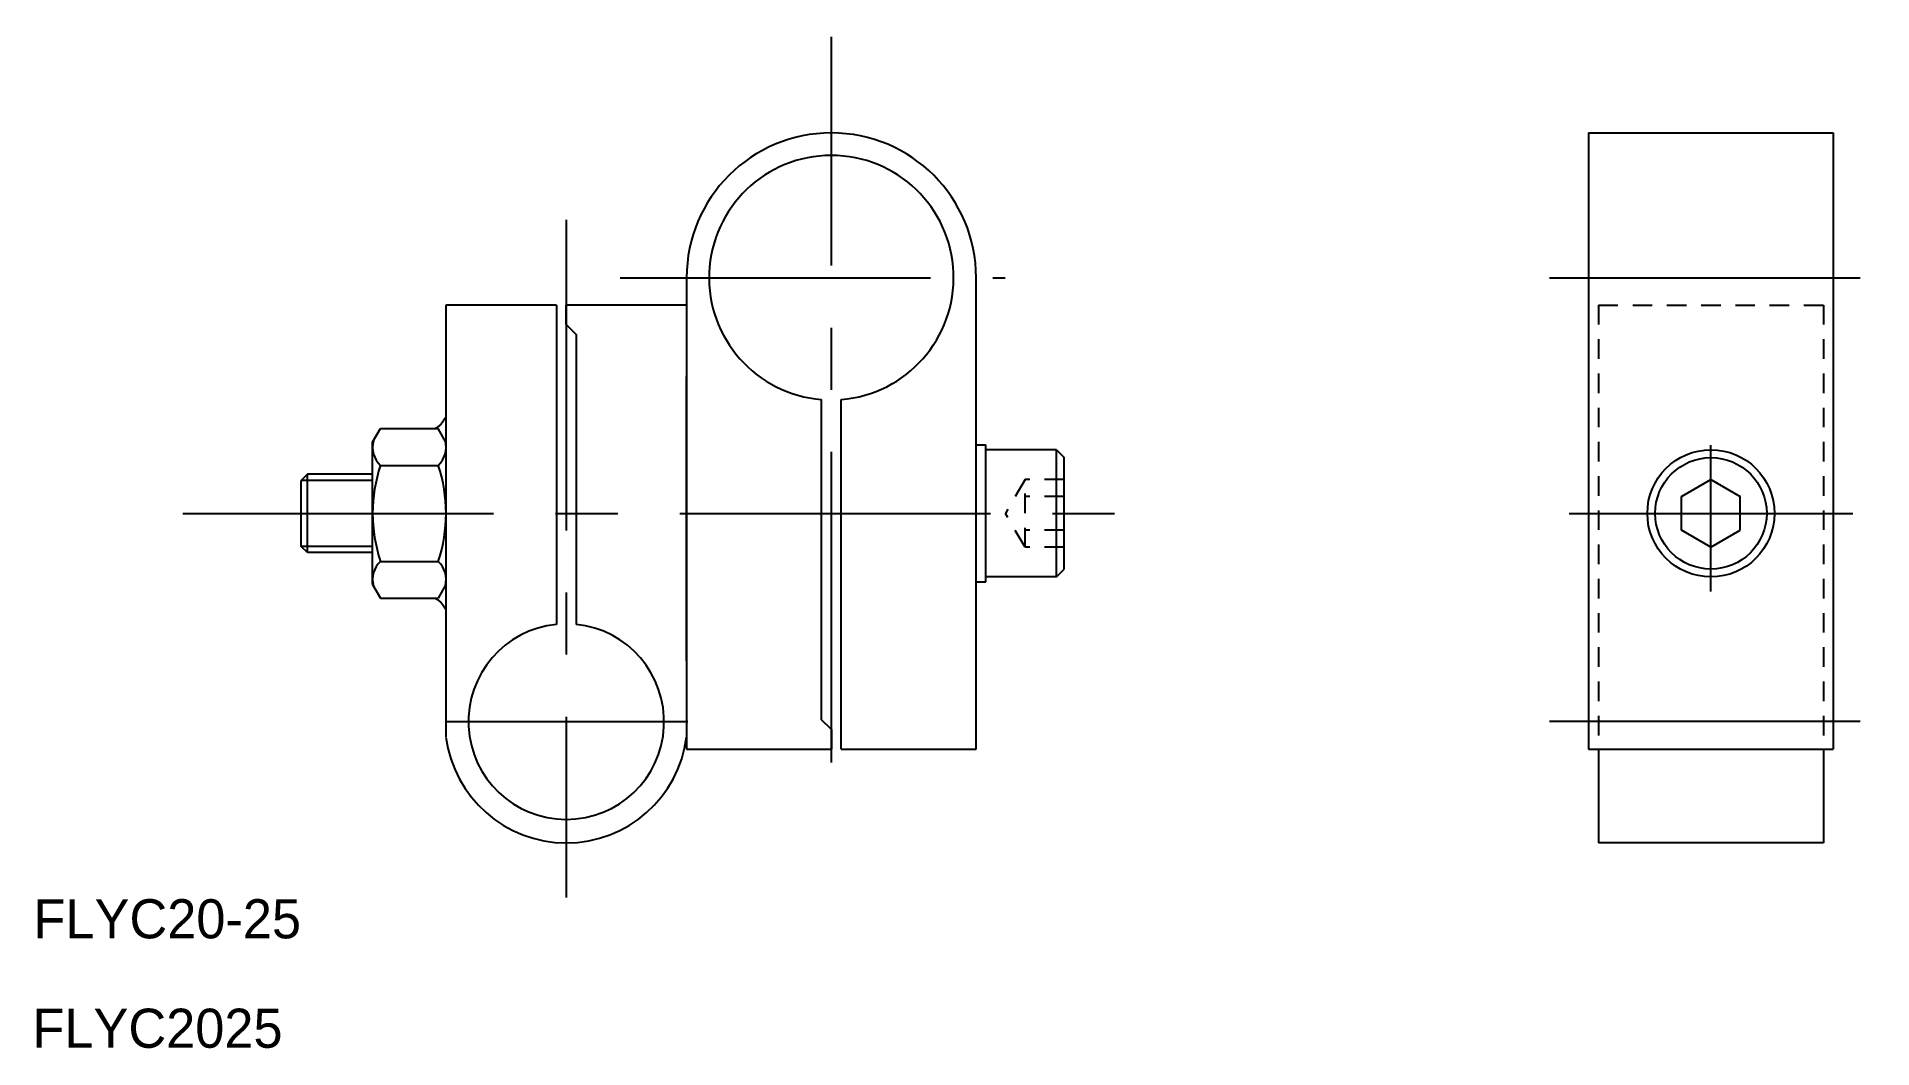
# Model space of a CAD drawing. Extents: x 413 to 601, y 597 to 700.
import ezdxf

# ---------------------------------------------------------------- set-up
doc = ezdxf.new("R2010")
doc.units = 0
doc.linetypes.add('CENTER', pattern=[50.8, 31.75, -6.35, 6.35, -6.35])
doc.linetypes.add('DASHED', pattern=[3.5, 2, -1.5])
doc.layers.get('0').update_dxf_attribs({"linetype": 'CONTINUOUS'})
doc.layers.add('CENTER', color=1, linetype='CENTER')

msp = doc.modelspace()

# ---------------------------------------------------------------- linework, layer by layer
at = {"color": 7, "linetype": 'CONTINUOUS'}
for p, q in [((571.62, 690.17), (596.62, 690.17)), ((571.62, 690.17), (571.62, 627.17)), ((596.62, 690.17), (596.62, 627.17)), ((479.4, 675.37), (479.4, 627.17)), ((509, 627.17), (509, 675.37)), ((454.8, 672.57), (454.8, 628.4)), ((466.1, 672.57), (454.8, 672.57)), ((466.1, 672.57), (466.1, 639.92)), ((479.4, 672.57), (467.1, 672.57)), ((467.1, 670.57), (467.1, 672.57)), ((467.1, 670.57), (468.1, 669.57)), ((468.1, 669.57), (468.1, 639.92)), ((479.4, 666.35), (479.4, 637.57)), ((479.4, 637.57), (479.4, 665.27)), ((479.4, 636.19), (479.4, 664.97)), ((493.2, 630.17), (493.2, 662.91)), ((495.2, 627.17), (495.2, 662.91)), ((447.3, 658.54), (448.1, 659.93)), ((448.1, 659.93), (454, 659.93)), ((454.8, 658.54), (454, 659.93)), ((447.3, 643.99), (447.3, 658.54)), ((509, 658.27), (510, 658.27)), ((510, 644.27), (510, 658.27)), ((517.2, 657.77), (510, 657.77)), ((517.2, 644.77), (517.2, 657.77)), ((518, 645.57), (518, 656.97)), ((440.63, 655.27), (440, 654.64)), ((440.63, 647.27), (440.63, 655.27)), ((447.3, 655.27), (440.63, 655.27)), ((448.1, 656.18), (454, 656.18)), ((440, 647.89), (440, 654.64)), ((581.12, 653), (584.12, 654.73)), ((584.12, 654.73), (587.12, 653)), ((581.12, 649.54), (581.12, 653)), ((587.12, 649.54), (587.12, 653)), ((584.12, 647.8), (581.12, 649.54)), ((584.12, 647.8), (587.12, 649.54)), ((440.63, 647.27), (440, 647.89)), ((447.3, 647.27), (440.63, 647.27)), ((448.1, 646.36), (454, 646.36)), ((447.3, 643.99), (448.1, 642.61)), ((454.8, 643.99), (454, 642.61)), ((509, 644.27), (510, 644.27)), ((517.2, 644.77), (510, 644.77)), ((448.1, 642.61), (454, 642.61)), ((494.2, 629.17), (493.2, 630.17)), ((494.2, 629.17), (494.2, 627.17)), ((479.4, 627.17), (494.2, 627.17)), ((495.2, 627.17), (509, 627.17)), ((571.62, 627.17), (596.62, 627.17)), ((572.62, 627.17), (572.62, 617.57)), ((595.62, 627.17), (595.62, 617.57)), ((595.62, 617.57), (572.62, 617.57))]:
    msp.add_line(p, q, dxfattribs=at)
at = {"color": 3, "linetype": 'DASHED'}
for p, q in [((572.62, 672.57), (572.62, 627.17)), ((572.62, 672.57), (595.62, 672.57)), ((595.62, 672.57), (595.62, 627.17)), ((514, 654.73), (512, 651.27)), ((518, 654.73), (514, 654.73)), ((514, 647.8), (514, 654.73)), ((514, 647.8), (512, 651.27)), ((518, 653), (514, 653)), ((518, 649.54), (514, 649.54)), ((518, 647.8), (514, 647.8))]:
    msp.add_line(p, q, dxfattribs=at)
for p, q in [((517.2, 657.77), (518, 656.97)), ((443.99, 647.27), (443.99, 647.27)), ((517.2, 644.77), (518, 645.57))]:
    msp.add_line(p, q)
at = {"color": 3, "linetype": 'CONTINUOUS'}
for p, q in [((447.3, 654.64), (440, 654.64)), ((447.3, 647.89), (440, 647.89))]:
    msp.add_line(p, q, dxfattribs=at)
at = {"color": 7}
for points in [[(453.62, 659.93, 0), (453.63, 659.93, 0), (453.64, 659.93, 0), (453.64, 659.94, 0), (453.65, 659.94, 0), (453.66, 659.94, 0), (453.67, 659.95, 0), (453.68, 659.95, 0), (453.68, 659.95, 0), (453.69, 659.96, 0), (453.7, 659.96, 0), (453.71, 659.96, 0), (453.72, 659.97, 0), (453.72, 659.97, 0), (453.73, 659.97, 0), (453.74, 659.98, 0), (453.75, 659.98, 0), (453.76, 659.98, 0), (453.76, 659.99, 0), (453.77, 659.99, 0), (453.78, 659.99, 0), (453.79, 660, 0), (453.8, 660, 0), (453.8, 660.01, 0), (453.81, 660.01, 0), (453.82, 660.02, 0), (453.83, 660.02, 0), (453.83, 660.02, 0), (453.84, 660.03, 0), (453.85, 660.03, 0), (453.86, 660.04, 0), (453.87, 660.04, 0), (453.88, 660.05, 0), (453.88, 660.05, 0), (453.89, 660.05, 0), (453.9, 660.06, 0), (453.91, 660.06, 0), (453.91, 660.07, 0), (453.92, 660.07, 0), (453.93, 660.08, 0), (453.94, 660.08, 0), (453.95, 660.09, 0), (453.95, 660.09, 0), (453.96, 660.1, 0), (453.97, 660.1, 0), (453.98, 660.11, 0), (453.98, 660.11, 0), (453.99, 660.12, 0), (454, 660.13, 0), (454.01, 660.13, 0), (454.01, 660.14, 0), (454.02, 660.14, 0), (454.03, 660.15, 0), (454.04, 660.15, 0), (454.05, 660.16, 0), (454.05, 660.17, 0), (454.06, 660.17, 0), (454.07, 660.18, 0), (454.08, 660.19, 0), (454.08, 660.19, 0), (454.09, 660.2, 0), (454.1, 660.21, 0), (454.11, 660.21, 0), (454.12, 660.22, 0), (454.12, 660.23, 0), (454.13, 660.23, 0), (454.14, 660.24, 0), (454.15, 660.25, 0), (454.15, 660.25, 0), (454.16, 660.26, 0), (454.17, 660.27, 0), (454.18, 660.27, 0), (454.18, 660.28, 0), (454.19, 660.29, 0), (454.2, 660.3, 0), (454.21, 660.3, 0), (454.21, 660.31, 0), (454.22, 660.32, 0), (454.23, 660.33, 0), (454.24, 660.34, 0), (454.24, 660.34, 0), (454.25, 660.35, 0), (454.26, 660.36, 0), (454.27, 660.37, 0), (454.27, 660.38, 0), (454.28, 660.39, 0), (454.29, 660.39, 0), (454.3, 660.4, 0), (454.3, 660.41, 0), (454.31, 660.42, 0), (454.32, 660.43, 0), (454.33, 660.44, 0), (454.33, 660.45, 0), (454.34, 660.46, 0), (454.35, 660.47, 0), (454.36, 660.48, 0), (454.36, 660.48, 0), (454.37, 660.5, 0), (454.38, 660.5, 0), (454.39, 660.51, 0), (454.39, 660.52, 0), (454.4, 660.53, 0), (454.41, 660.54, 0), (454.42, 660.55, 0), (454.42, 660.56, 0), (454.43, 660.57, 0), (454.44, 660.59, 0), (454.44, 660.6, 0), (454.45, 660.61, 0), (454.46, 660.62, 0), (454.47, 660.63, 0), (454.47, 660.64, 0), (454.48, 660.65, 0), (454.49, 660.66, 0), (454.49, 660.67, 0), (454.5, 660.68, 0), (454.51, 660.69, 0), (454.52, 660.7, 0), (454.52, 660.71, 0), (454.53, 660.72, 0), (454.54, 660.73, 0), (454.54, 660.74, 0), (454.55, 660.75, 0), (454.56, 660.77, 0), (454.57, 660.78, 0), (454.57, 660.79, 0), (454.58, 660.8, 0), (454.59, 660.81, 0), (454.59, 660.82, 0), (454.6, 660.83, 0), (454.61, 660.84, 0), (454.62, 660.85, 0), (454.62, 660.86, 0), (454.63, 660.87, 0), (454.64, 660.88, 0), (454.64, 660.89, 0), (454.65, 660.9, 0), (454.66, 660.92, 0), (454.66, 660.93, 0), (454.67, 660.94, 0), (454.68, 660.95, 0), (454.68, 660.96, 0), (454.69, 660.97, 0), (454.7, 660.98, 0), (454.7, 660.99, 0), (454.71, 661, 0), (454.72, 661.01, 0), (454.72, 661.02, 0), (454.73, 661.02, 0), (454.74, 661.04, 0), (454.75, 661.04, 0), (454.75, 661.05, 0), (454.76, 661.06, 0), (454.76, 661.07, 0), (454.77, 661.08, 0), (454.78, 661.09, 0), (454.78, 661.1, 0), (454.79, 661.11, 0), (454.8, 661.12, 0), (454.8, 661.12, 0)], [(453.62, 642.61, 0), (453.63, 642.61, 0), (453.64, 642.6, 0), (453.64, 642.6, 0), (453.65, 642.6, 0), (453.66, 642.59, 0), (453.67, 642.59, 0), (453.68, 642.59, 0), (453.68, 642.58, 0), (453.69, 642.58, 0), (453.7, 642.58, 0), (453.71, 642.57, 0), (453.72, 642.57, 0), (453.72, 642.57, 0), (453.73, 642.56, 0), (453.74, 642.56, 0), (453.75, 642.56, 0), (453.76, 642.55, 0), (453.76, 642.55, 0), (453.77, 642.55, 0), (453.78, 642.54, 0), (453.79, 642.54, 0), (453.8, 642.53, 0), (453.8, 642.53, 0), (453.81, 642.53, 0), (453.82, 642.52, 0), (453.83, 642.52, 0), (453.83, 642.51, 0), (453.84, 642.51, 0), (453.85, 642.51, 0), (453.86, 642.5, 0), (453.87, 642.5, 0), (453.88, 642.49, 0), (453.88, 642.49, 0), (453.89, 642.48, 0), (453.9, 642.48, 0), (453.91, 642.47, 0), (453.91, 642.47, 0), (453.92, 642.46, 0), (453.93, 642.46, 0), (453.94, 642.45, 0), (453.95, 642.45, 0), (453.95, 642.44, 0), (453.96, 642.44, 0), (453.97, 642.43, 0), (453.98, 642.43, 0), (453.98, 642.42, 0), (453.99, 642.42, 0), (454, 642.41, 0), (454.01, 642.41, 0), (454.01, 642.4, 0), (454.02, 642.39, 0), (454.03, 642.39, 0), (454.04, 642.38, 0), (454.05, 642.38, 0), (454.05, 642.37, 0), (454.06, 642.36, 0), (454.07, 642.36, 0), (454.08, 642.35, 0), (454.08, 642.35, 0), (454.09, 642.34, 0), (454.1, 642.33, 0), (454.11, 642.33, 0), (454.12, 642.32, 0), (454.12, 642.31, 0), (454.13, 642.3, 0), (454.14, 642.3, 0), (454.15, 642.29, 0), (454.15, 642.28, 0), (454.16, 642.28, 0), (454.17, 642.27, 0), (454.18, 642.26, 0), (454.18, 642.26, 0), (454.19, 642.25, 0), (454.2, 642.24, 0), (454.21, 642.23, 0), (454.21, 642.23, 0), (454.22, 642.22, 0), (454.23, 642.21, 0), (454.24, 642.2, 0), (454.24, 642.19, 0), (454.25, 642.18, 0), (454.26, 642.18, 0), (454.27, 642.17, 0), (454.27, 642.16, 0), (454.28, 642.15, 0), (454.29, 642.14, 0), (454.3, 642.13, 0), (454.3, 642.13, 0), (454.31, 642.12, 0), (454.32, 642.11, 0), (454.33, 642.1, 0), (454.33, 642.09, 0), (454.34, 642.08, 0), (454.35, 642.07, 0), (454.36, 642.06, 0), (454.36, 642.05, 0), (454.37, 642.04, 0), (454.38, 642.03, 0), (454.39, 642.02, 0), (454.39, 642.01, 0), (454.4, 642, 0), (454.41, 641.99, 0), (454.42, 641.98, 0), (454.42, 641.97, 0), (454.43, 641.96, 0), (454.44, 641.95, 0), (454.44, 641.94, 0), (454.45, 641.93, 0), (454.46, 641.92, 0), (454.47, 641.91, 0), (454.47, 641.9, 0), (454.48, 641.89, 0), (454.49, 641.88, 0), (454.49, 641.87, 0), (454.5, 641.86, 0), (454.51, 641.85, 0), (454.52, 641.84, 0), (454.52, 641.83, 0), (454.53, 641.81, 0), (454.54, 641.8, 0), (454.54, 641.79, 0), (454.55, 641.78, 0), (454.56, 641.77, 0), (454.57, 641.76, 0), (454.57, 641.75, 0), (454.58, 641.74, 0), (454.59, 641.73, 0), (454.59, 641.72, 0), (454.6, 641.71, 0), (454.61, 641.7, 0), (454.62, 641.69, 0), (454.62, 641.67, 0), (454.63, 641.66, 0), (454.64, 641.65, 0), (454.64, 641.64, 0), (454.65, 641.63, 0), (454.66, 641.62, 0), (454.66, 641.61, 0), (454.67, 641.6, 0), (454.68, 641.59, 0), (454.68, 641.58, 0), (454.69, 641.57, 0), (454.7, 641.56, 0), (454.7, 641.55, 0), (454.71, 641.54, 0), (454.72, 641.53, 0), (454.72, 641.52, 0), (454.73, 641.51, 0), (454.74, 641.5, 0), (454.75, 641.49, 0), (454.75, 641.48, 0), (454.76, 641.47, 0), (454.76, 641.46, 0), (454.77, 641.46, 0), (454.78, 641.45, 0), (454.78, 641.44, 0), (454.79, 641.43, 0), (454.8, 641.42, 0), (454.8, 641.41, 0)]]:
    msp.add_polyline3d(points, dxfattribs=at)
at = {"color": 7, "linetype": 'CONTINUOUS'}
for radius in [6.5, 5.7]:
    msp.add_circle((584.12, 651.27), radius, dxfattribs=at)
for centre, radius, start, end in [((494.2, 675.37), 14.8, 0, 180), ((494.2, 675.37), 12.5, 274.5886, 265.4114), ((449.9, 658.05), 2.6, 166.2127, 226.2127), ((452.21, 658.05), 2.6, 313.7873, 13.7873), ((462.77, 651.27), 15.47, 161.4929, 198.5071), ((439.34, 651.27), 15.47, 341.4929, 18.5071), ((449.9, 644.48), 2.6, 133.7873, 193.7873), ((452.21, 644.48), 2.6, 346.2127, 46.2127), ((467.1, 629.97), 10, 95.7392, 84.2608), ((467.1, 629.97), 12.4, 187.2815, 352.7185)]:
    msp.add_arc(centre, radius, start, end, dxfattribs=at)
at = {"layer": 'CENTER', "color": 1, "linetype": 'CENTER'}
for p, q in [((494.2, 625.8), (494.2, 700.01)), ((467.1, 681.27), (467.1, 611.98)), ((472.6, 675.37), (511.96, 675.37)), ((567.62, 675.37), (600.62, 675.37)), ((584.12, 643.27), (584.12, 658.24)), ((427.91, 651.27), (527.1, 651.27)), ((569.62, 651.27), (598.62, 651.27)), ((454.8, 629.97), (479.54, 629.97)), ((567.62, 630.02), (600.62, 630.02))]:
    msp.add_line(p, q, dxfattribs=at)

# ---------------------------------------------------------------- texts
at = {"color": 7, "linetype": 'CONTINUOUS'}
for s, p in [('FLYC20-25', (412.63, 607.81)), ('FLYC2025', (412.52, 596.62))]:
    msp.add_text(s, height=4, dxfattribs=at).set_placement(p)

doc.saveas('drawing.dxf')
